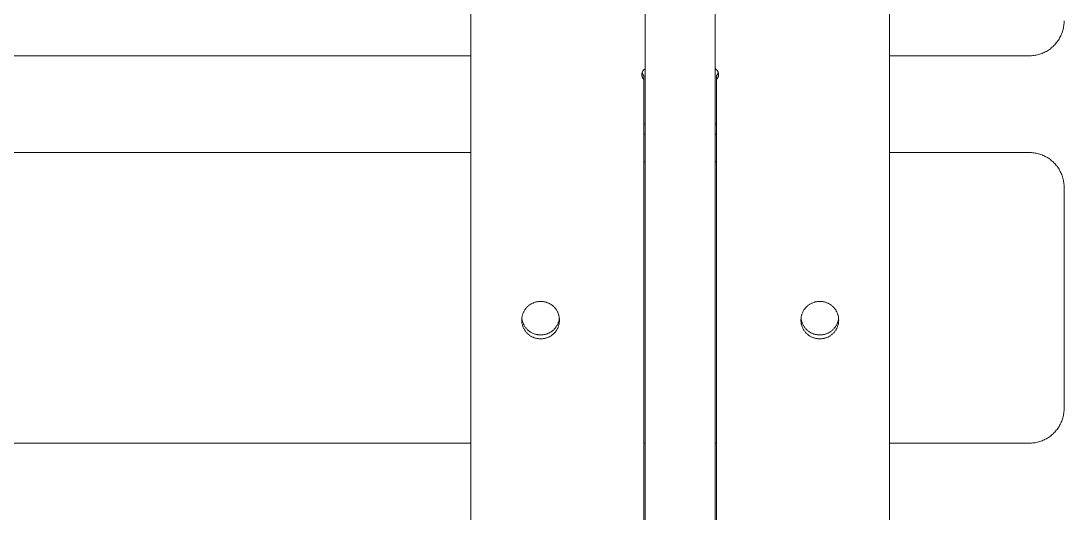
# Model space of a CAD drawing. Header units: millimetres. Extents: x -80 to 4518, y -398 to 2524.
# Drawn here: x 1547.2 to 1696.7, y 1987 to 2057.4 of the extents above; entities that cross this region are included whole.
import ezdxf

# ---------------------------------------------------------------- set-up
doc = ezdxf.new("R2010")
doc.units = ezdxf.units.MM
doc.layers.add('ZANO_R', color=7, linetype='Continuous', lineweight=0)

msp = doc.modelspace()

# ---------------------------------------------------------------- linework, layer by layer
at = {"layer": 'ZANO_R'}
for p, q in [((1611.68, 2042.54), (1611.68, 2259)), ((1636.68, 1733.85), (1636.68, 2259)), ((1646.68, 1733.85), (1646.68, 2259)), ((1671.68, 2259), (1671.68, 1833.46)), ((1696.6, 2056.58), (1696.57, 2056.41)), ((1696.63, 2056.75), (1696.6, 2056.58)), ((1696.65, 2056.92), (1696.63, 2056.75)), ((1696.66, 2057.09), (1696.65, 2056.92)), ((1696.67, 2057.26), (1696.66, 2057.09)), ((1696.68, 2057.43), (1696.67, 2057.26)), ((1696.12, 2055.13), (1696.03, 2054.98)), ((1696.19, 2055.28), (1696.12, 2055.13)), ((1696.26, 2055.44), (1696.19, 2055.28)), ((1696.33, 2055.6), (1696.26, 2055.44)), ((1696.39, 2055.76), (1696.33, 2055.6)), ((1696.44, 2055.92), (1696.39, 2055.76)), ((1696.49, 2056.08), (1696.44, 2055.92)), ((1696.53, 2056.25), (1696.49, 2056.08)), ((1696.57, 2056.41), (1696.53, 2056.25)), ((1694.83, 2053.55), (1694.7, 2053.45)), ((1694.96, 2053.66), (1694.83, 2053.55)), ((1695.09, 2053.78), (1694.96, 2053.66)), ((1695.21, 2053.89), (1695.09, 2053.78)), ((1695.33, 2054.02), (1695.21, 2053.89)), ((1695.44, 2054.14), (1695.33, 2054.02)), ((1695.55, 2054.27), (1695.44, 2054.14)), ((1695.66, 2054.41), (1695.55, 2054.27)), ((1695.76, 2054.55), (1695.66, 2054.41)), ((1695.86, 2054.69), (1695.76, 2054.55)), ((1695.95, 2054.83), (1695.86, 2054.69)), ((1696.03, 2054.98), (1695.95, 2054.83)), ((1611.68, 2052.43), (1397.77, 2052.43)), ((1691.68, 2052.43), (1671.68, 2052.43)), ((1691.85, 2052.43), (1691.68, 2052.43)), ((1692.02, 2052.44), (1691.85, 2052.43)), ((1692.19, 2052.46), (1692.02, 2052.44)), ((1692.36, 2052.48), (1692.19, 2052.46)), ((1692.53, 2052.5), (1692.36, 2052.48)), ((1692.69, 2052.53), (1692.53, 2052.5)), ((1692.86, 2052.57), (1692.69, 2052.53)), ((1693.02, 2052.62), (1692.86, 2052.57)), ((1693.19, 2052.66), (1693.02, 2052.62)), ((1693.35, 2052.72), (1693.19, 2052.66)), ((1693.51, 2052.78), (1693.35, 2052.72)), ((1693.67, 2052.84), (1693.51, 2052.78)), ((1693.82, 2052.91), (1693.67, 2052.84)), ((1693.98, 2052.99), (1693.82, 2052.91)), ((1694.13, 2053.07), (1693.98, 2052.99)), ((1694.27, 2053.16), (1694.13, 2053.07)), ((1694.42, 2053.25), (1694.27, 2053.16)), ((1694.56, 2053.35), (1694.42, 2053.25)), ((1694.7, 2053.45), (1694.56, 2053.35)), ((1636.59, 2050.54), (1636.56, 2050.51)), ((1636.62, 2050.55), (1636.59, 2050.54)), ((1636.65, 2050.57), (1636.62, 2050.55)), ((1636.68, 2050.59), (1636.65, 2050.57)), ((1646.71, 2050.57), (1646.68, 2050.59)), ((1646.73, 2050.55), (1646.71, 2050.57)), ((1646.76, 2050.54), (1646.73, 2050.55)), ((1646.79, 2050.51), (1646.76, 2050.54)), ((1636.19, 2049.81), (1636.18, 2049.78)), ((1636.18, 2049.78), (1636.18, 2049.74)), ((1636.18, 2049.74), (1636.18, 2049.71)), ((1636.18, 2049.71), (1636.19, 2049.68)), ((1636.2, 2049.91), (1636.19, 2049.88)), ((1636.19, 2049.88), (1636.19, 2049.85)), ((1636.19, 2049.85), (1636.19, 2049.81)), ((1636.19, 2049.68), (1636.19, 2049.64)), ((1636.19, 2049.64), (1636.19, 2049.61)), ((1636.19, 2049.61), (1636.2, 2049.57)), ((1636.21, 2049.95), (1636.2, 2049.91)), ((1636.2, 2049.57), (1636.2, 2049.54)), ((1636.2, 2049.54), (1636.21, 2049.51)), ((1636.22, 2050.01), (1636.21, 2049.98)), ((1636.21, 2049.98), (1636.21, 2049.95)), ((1636.21, 2049.51), (1636.22, 2049.47)), ((1636.23, 2050.05), (1636.22, 2050.01)), ((1636.23, 2049.98), (1636.22, 2050.01)), ((1636.22, 2049.47), (1636.23, 2049.44)), ((1636.24, 2050.08), (1636.23, 2050.05)), ((1636.24, 2049.95), (1636.23, 2049.98)), ((1636.23, 2049.44), (1636.24, 2049.41)), ((1636.26, 2050.11), (1636.24, 2050.08)), ((1636.26, 2049.92), (1636.24, 2049.95)), ((1636.24, 2049.41), (1636.25, 2049.38)), ((1636.25, 2049.38), (1636.26, 2049.35)), ((1636.27, 2050.14), (1636.26, 2050.11)), ((1636.27, 2049.89), (1636.26, 2049.92)), ((1636.26, 2049.35), (1636.28, 2049.31)), ((1636.28, 2050.17), (1636.27, 2050.14)), ((1636.28, 2049.86), (1636.27, 2049.89)), ((1636.3, 2050.2), (1636.28, 2050.17)), ((1636.3, 2049.83), (1636.28, 2049.86)), ((1636.28, 2049.31), (1636.29, 2049.28)), ((1636.29, 2049.28), (1636.31, 2049.25)), ((1636.32, 2050.23), (1636.3, 2050.2)), ((1636.31, 2049.8), (1636.3, 2049.83)), ((1636.33, 2049.77), (1636.31, 2049.8)), ((1636.31, 2049.25), (1636.33, 2049.22)), ((1636.33, 2050.26), (1636.32, 2050.23)), ((1636.35, 2050.29), (1636.33, 2050.26)), ((1636.35, 2049.75), (1636.33, 2049.77)), ((1636.33, 2049.22), (1636.35, 2049.2)), ((1636.37, 2050.32), (1636.35, 2050.29)), ((1636.37, 2049.72), (1636.35, 2049.75)), ((1636.35, 2049.2), (1636.37, 2049.17)), ((1636.39, 2050.35), (1636.37, 2050.32)), ((1636.39, 2049.69), (1636.37, 2049.72)), ((1636.37, 2049.17), (1636.39, 2049.14)), ((1636.42, 2050.37), (1636.39, 2050.35)), ((1636.41, 2049.67), (1636.39, 2049.69)), ((1636.39, 2049.14), (1636.41, 2049.11)), ((1636.43, 2049.64), (1636.41, 2049.67)), ((1636.41, 2049.11), (1636.43, 2049.09)), ((1636.44, 2050.4), (1636.42, 2050.37)), ((1636.45, 2049.62), (1636.43, 2049.64)), ((1636.43, 2049.09), (1636.45, 2049.06)), ((1636.46, 2050.42), (1636.44, 2050.4)), ((1636.48, 2049.59), (1636.45, 2049.62)), ((1636.45, 2049.06), (1636.48, 2049.04)), ((1636.49, 2050.45), (1636.46, 2050.42)), ((1636.48, 2049.04), (1636.48, 2049.59)), ((1636.48, 2049.04), (1636.48, 1869.22)), ((1636.51, 2050.47), (1636.49, 2050.45)), ((1636.54, 2050.49), (1636.51, 2050.47)), ((1636.56, 2050.51), (1636.54, 2050.49)), ((1646.82, 2050.49), (1646.79, 2050.51)), ((1646.84, 2050.47), (1646.82, 2050.49)), ((1646.87, 2050.45), (1646.84, 2050.47)), ((1646.89, 2050.42), (1646.87, 2050.45)), ((1646.88, 2049.59), (1646.9, 2049.62)), ((1646.88, 2049.59), (1646.88, 2049.04)), ((1646.88, 2049.04), (1646.9, 2049.06)), ((1646.88, 1869.22), (1646.88, 2049.04)), ((1646.91, 2050.4), (1646.89, 2050.42)), ((1646.9, 2049.62), (1646.92, 2049.64)), ((1646.9, 2049.06), (1646.92, 2049.09)), ((1646.94, 2050.37), (1646.91, 2050.4)), ((1646.92, 2049.64), (1646.94, 2049.67)), ((1646.92, 2049.09), (1646.94, 2049.11)), ((1646.96, 2050.35), (1646.94, 2050.37)), ((1646.94, 2049.67), (1646.96, 2049.69)), ((1646.94, 2049.11), (1646.97, 2049.14)), ((1646.98, 2050.32), (1646.96, 2050.35)), ((1646.96, 2049.69), (1646.98, 2049.72)), ((1646.97, 2049.14), (1646.99, 2049.17)), ((1647, 2050.29), (1646.98, 2050.32)), ((1646.98, 2049.72), (1647, 2049.75)), ((1646.99, 2049.17), (1647.01, 2049.2)), ((1647.02, 2050.26), (1647, 2050.29)), ((1647, 2049.75), (1647.02, 2049.77)), ((1647.01, 2049.2), (1647.02, 2049.22)), ((1647.03, 2050.23), (1647.02, 2050.26)), ((1647.02, 2049.77), (1647.04, 2049.8)), ((1647.02, 2049.22), (1647.04, 2049.25)), ((1647.05, 2050.2), (1647.03, 2050.23)), ((1647.04, 2049.8), (1647.05, 2049.83)), ((1647.04, 2049.25), (1647.06, 2049.28)), ((1647.07, 2050.17), (1647.05, 2050.2)), ((1647.05, 2049.83), (1647.07, 2049.86)), ((1647.06, 2049.28), (1647.07, 2049.31)), ((1647.08, 2050.14), (1647.07, 2050.17)), ((1647.07, 2049.86), (1647.08, 2049.89)), ((1647.07, 2049.31), (1647.09, 2049.35)), ((1647.1, 2050.11), (1647.08, 2050.14)), ((1647.08, 2049.89), (1647.1, 2049.92)), ((1647.09, 2049.35), (1647.1, 2049.38)), ((1647.11, 2050.08), (1647.1, 2050.11)), ((1647.1, 2049.92), (1647.11, 2049.95)), ((1647.1, 2049.38), (1647.11, 2049.41)), ((1647.12, 2050.05), (1647.11, 2050.08)), ((1647.11, 2049.95), (1647.12, 2049.98)), ((1647.11, 2049.41), (1647.12, 2049.44)), ((1647.13, 2050.01), (1647.12, 2050.05)), ((1647.12, 2049.98), (1647.13, 2050.01)), ((1647.12, 2049.44), (1647.13, 2049.47)), ((1647.14, 2049.98), (1647.13, 2050.01)), ((1647.13, 2049.47), (1647.14, 2049.51)), ((1647.15, 2049.95), (1647.14, 2049.98)), ((1647.14, 2049.51), (1647.15, 2049.54)), ((1647.15, 2049.91), (1647.15, 2049.95)), ((1647.16, 2049.88), (1647.15, 2049.91)), ((1647.15, 2049.57), (1647.16, 2049.61)), ((1647.15, 2049.54), (1647.15, 2049.57)), ((1647.16, 2049.85), (1647.16, 2049.88)), ((1647.17, 2049.81), (1647.16, 2049.85)), ((1647.16, 2049.64), (1647.17, 2049.68)), ((1647.16, 2049.61), (1647.16, 2049.64)), ((1647.17, 2049.78), (1647.17, 2049.81)), ((1647.17, 2049.74), (1647.17, 2049.78)), ((1647.17, 2049.71), (1647.17, 2049.74)), ((1647.17, 2049.68), (1647.17, 2049.71)), ((1611.67, 2042.53), (1611.67, 2042.54)), ((1611.67, 2042.54), (1611.67, 2042.54)), ((1611.67, 2042.54), (1611.67, 2042.54)), ((1611.67, 2042.54), (1611.67, 2042.54)), ((1611.67, 2042.54), (1611.67, 2042.54)), ((1611.67, 2042.54), (1611.67, 2042.54)), ((1611.67, 2042.54), (1611.67, 2042.54)), ((1611.67, 2042.54), (1611.67, 2042.54)), ((1611.67, 2042.54), (1611.67, 2042.54)), ((1611.67, 2042.54), (1611.67, 2042.54)), ((1611.67, 2042.54), (1611.67, 2042.54)), ((1611.67, 2042.54), (1611.67, 2042.54)), ((1611.67, 2042.54), (1611.67, 2042.54)), ((1611.67, 2042.54), (1611.68, 2042.54)), ((1611.67, 2042.53), (1611.67, 2038.55)), ((1611.67, 2042.53), (1611.67, 2042.53)), ((1611.67, 2042.53), (1611.67, 2042.53)), ((1611.67, 2042.53), (1611.67, 2042.53)), ((1611.67, 2042.53), (1611.67, 2042.53)), ((1611.67, 2042.53), (1611.67, 2042.53)), ((1611.67, 2042.53), (1611.67, 2042.53)), ((1611.67, 2042.53), (1611.67, 2042.53)), ((1611.67, 2042.53), (1611.67, 2042.53)), ((1611.67, 2042.53), (1611.67, 2042.53)), ((1611.67, 2042.53), (1611.67, 2042.53)), ((1611.67, 2042.53), (1611.67, 2042.53)), ((1611.67, 2042.53), (1611.67, 2042.53)), ((1611.67, 2042.53), (1611.67, 2042.53)), ((1611.67, 2042.53), (1611.67, 2042.53)), ((1611.67, 2042.53), (1611.68, 2041.24)), ((1611.68, 1834.01), (1611.68, 2042.54)), ((1611.68, 2042.54), (1611.68, 2042.54)), ((1611.68, 2042.54), (1611.68, 2042.54)), ((1636.68, 2042.66), (1636.48, 2042.66)), ((1646.88, 2042.65), (1646.68, 2042.65)), ((1636.68, 2041.23), (1636.48, 2041.23)), ((1646.88, 2041.23), (1646.68, 2041.23)), ((1397.77, 2038.59), (1611.67, 2038.59)), ((1671.68, 2038.59), (1691.68, 2038.59)), ((1691.68, 2038.59), (1691.85, 2038.58)), ((1691.85, 2038.58), (1692.02, 2038.57)), ((1692.02, 2038.57), (1692.19, 2038.56)), ((1692.19, 2038.56), (1692.36, 2038.54)), ((1611.68, 2037.26), (1611.67, 2038.55)), ((1636.68, 2037.25), (1636.48, 2037.25)), ((1646.88, 2037.25), (1646.68, 2037.25)), ((1692.36, 2038.54), (1692.53, 2038.51)), ((1692.53, 2038.51), (1692.69, 2038.48)), ((1692.69, 2038.48), (1692.86, 2038.44)), ((1692.86, 2038.44), (1693.02, 2038.4)), ((1693.02, 2038.4), (1693.19, 2038.35)), ((1693.19, 2038.35), (1693.35, 2038.3)), ((1693.35, 2038.3), (1693.51, 2038.24)), ((1693.51, 2038.24), (1693.67, 2038.17)), ((1693.67, 2038.17), (1693.82, 2038.1)), ((1693.82, 2038.1), (1693.98, 2038.02)), ((1693.98, 2038.02), (1694.13, 2037.94)), ((1694.13, 2037.94), (1694.27, 2037.86)), ((1694.27, 2037.86), (1694.42, 2037.77)), ((1694.42, 2037.77), (1694.56, 2037.67)), ((1694.56, 2037.67), (1694.7, 2037.57)), ((1694.7, 2037.57), (1694.83, 2037.46)), ((1694.83, 2037.46), (1694.96, 2037.35)), ((1694.96, 2037.35), (1695.09, 2037.24)), ((1695.09, 2037.24), (1695.21, 2037.12)), ((1695.21, 2037.12), (1695.33, 2037)), ((1695.33, 2037), (1695.44, 2036.87)), ((1695.44, 2036.87), (1695.55, 2036.74)), ((1695.55, 2036.74), (1695.66, 2036.61)), ((1695.66, 2036.61), (1695.76, 2036.47)), ((1695.76, 2036.47), (1695.86, 2036.33)), ((1695.86, 2036.33), (1695.95, 2036.18)), ((1695.95, 2036.18), (1696.03, 2036.04)), ((1696.03, 2036.04), (1696.12, 2035.89)), ((1696.12, 2035.89), (1696.19, 2035.73)), ((1696.19, 2035.73), (1696.26, 2035.58)), ((1696.26, 2035.58), (1696.33, 2035.42)), ((1696.33, 2035.42), (1696.39, 2035.26)), ((1696.39, 2035.26), (1696.44, 2035.1)), ((1696.44, 2035.1), (1696.49, 2034.93)), ((1696.49, 2034.93), (1696.53, 2034.77)), ((1696.53, 2034.77), (1696.57, 2034.6)), ((1696.57, 2034.6), (1696.6, 2034.43)), ((1696.6, 2034.43), (1696.63, 2034.27)), ((1696.63, 2034.27), (1696.65, 2034.1)), ((1696.65, 2034.1), (1696.66, 2033.93)), ((1696.66, 2033.93), (1696.67, 2033.76)), ((1696.67, 2033.76), (1696.68, 2033.59)), ((1696.68, 2029.7), (1696.68, 2033.59)), ((1696.68, 2001.97), (1696.68, 2029.7)), ((1619.51, 2016.19), (1619.45, 2016.11)), ((1619.57, 2016.26), (1619.51, 2016.19)), ((1619.63, 2016.33), (1619.57, 2016.26)), ((1619.69, 2016.4), (1619.63, 2016.33)), ((1619.75, 2016.47), (1619.69, 2016.4)), ((1619.82, 2016.54), (1619.75, 2016.47)), ((1619.89, 2016.6), (1619.82, 2016.54)), ((1619.96, 2016.66), (1619.89, 2016.6)), ((1620.03, 2016.72), (1619.96, 2016.66)), ((1620.11, 2016.77), (1620.03, 2016.72)), ((1620.18, 2016.82), (1620.11, 2016.77)), ((1620.26, 2016.87), (1620.18, 2016.82)), ((1620.34, 2016.92), (1620.26, 2016.87)), ((1620.42, 2016.96), (1620.34, 2016.92)), ((1620.51, 2017), (1620.42, 2016.96)), ((1620.59, 2017.04), (1620.51, 2017)), ((1620.68, 2017.08), (1620.59, 2017.04)), ((1620.76, 2017.11), (1620.68, 2017.08)), ((1620.85, 2017.14), (1620.76, 2017.11)), ((1620.94, 2017.17), (1620.85, 2017.14)), ((1621.03, 2017.19), (1620.94, 2017.17)), ((1621.12, 2017.21), (1621.03, 2017.19)), ((1621.21, 2017.23), (1621.12, 2017.21)), ((1621.31, 2017.24), (1621.21, 2017.23)), ((1621.4, 2017.25), (1621.31, 2017.24)), ((1621.49, 2017.26), (1621.4, 2017.25)), ((1621.58, 2017.26), (1621.49, 2017.26)), ((1621.68, 2017.26), (1621.58, 2017.26)), ((1621.77, 2017.26), (1621.68, 2017.26)), ((1621.86, 2017.26), (1621.77, 2017.26)), ((1621.95, 2017.25), (1621.86, 2017.26)), ((1622.05, 2017.24), (1621.95, 2017.25)), ((1622.14, 2017.23), (1622.05, 2017.24)), ((1622.23, 2017.21), (1622.14, 2017.23)), ((1622.32, 2017.19), (1622.23, 2017.21)), ((1622.41, 2017.17), (1622.32, 2017.19)), ((1622.5, 2017.14), (1622.41, 2017.17)), ((1622.59, 2017.11), (1622.5, 2017.14)), ((1622.67, 2017.08), (1622.59, 2017.11)), ((1622.76, 2017.04), (1622.67, 2017.08)), ((1622.85, 2017), (1622.76, 2017.04)), ((1622.93, 2016.96), (1622.85, 2017)), ((1623.01, 2016.92), (1622.93, 2016.96)), ((1623.09, 2016.87), (1623.01, 2016.92)), ((1623.17, 2016.82), (1623.09, 2016.87)), ((1623.25, 2016.77), (1623.17, 2016.82)), ((1623.32, 2016.72), (1623.25, 2016.77)), ((1623.39, 2016.66), (1623.32, 2016.72)), ((1623.46, 2016.6), (1623.39, 2016.66)), ((1623.53, 2016.54), (1623.46, 2016.6)), ((1623.6, 2016.47), (1623.53, 2016.54)), ((1623.66, 2016.4), (1623.6, 2016.47)), ((1623.73, 2016.33), (1623.66, 2016.4)), ((1623.79, 2016.26), (1623.73, 2016.33)), ((1623.84, 2016.19), (1623.79, 2016.26)), ((1623.9, 2016.11), (1623.84, 2016.19)), ((1659.51, 2016.19), (1659.45, 2016.11)), ((1659.57, 2016.26), (1659.51, 2016.19)), ((1659.63, 2016.33), (1659.57, 2016.26)), ((1659.69, 2016.4), (1659.63, 2016.33)), ((1659.75, 2016.47), (1659.69, 2016.4)), ((1659.82, 2016.54), (1659.75, 2016.47)), ((1659.89, 2016.6), (1659.82, 2016.54)), ((1659.96, 2016.66), (1659.89, 2016.6)), ((1660.03, 2016.72), (1659.96, 2016.66)), ((1660.11, 2016.77), (1660.03, 2016.72)), ((1660.18, 2016.82), (1660.11, 2016.77)), ((1660.26, 2016.87), (1660.18, 2016.82)), ((1660.34, 2016.92), (1660.26, 2016.87)), ((1660.42, 2016.96), (1660.34, 2016.92)), ((1660.51, 2017), (1660.42, 2016.96)), ((1660.59, 2017.04), (1660.51, 2017)), ((1660.68, 2017.08), (1660.59, 2017.04)), ((1660.76, 2017.11), (1660.68, 2017.08)), ((1660.85, 2017.14), (1660.76, 2017.11)), ((1660.94, 2017.17), (1660.85, 2017.14)), ((1661.03, 2017.19), (1660.94, 2017.17)), ((1661.12, 2017.21), (1661.03, 2017.19)), ((1661.21, 2017.23), (1661.12, 2017.21)), ((1661.31, 2017.24), (1661.21, 2017.23)), ((1661.4, 2017.25), (1661.31, 2017.24)), ((1661.49, 2017.26), (1661.4, 2017.25)), ((1661.58, 2017.26), (1661.49, 2017.26)), ((1661.68, 2017.26), (1661.58, 2017.26)), ((1661.77, 2017.26), (1661.68, 2017.26)), ((1661.86, 2017.26), (1661.77, 2017.26)), ((1661.95, 2017.25), (1661.86, 2017.26)), ((1662.05, 2017.24), (1661.95, 2017.25)), ((1662.14, 2017.23), (1662.05, 2017.24)), ((1662.23, 2017.21), (1662.14, 2017.23)), ((1662.32, 2017.19), (1662.23, 2017.21)), ((1662.41, 2017.17), (1662.32, 2017.19)), ((1662.5, 2017.14), (1662.41, 2017.17)), ((1662.59, 2017.11), (1662.5, 2017.14)), ((1662.67, 2017.08), (1662.59, 2017.11)), ((1662.76, 2017.04), (1662.67, 2017.08)), ((1662.85, 2017), (1662.76, 2017.04)), ((1662.93, 2016.96), (1662.85, 2017)), ((1663.01, 2016.92), (1662.93, 2016.96)), ((1663.09, 2016.87), (1663.01, 2016.92)), ((1663.17, 2016.82), (1663.09, 2016.87)), ((1663.25, 2016.77), (1663.17, 2016.82)), ((1663.32, 2016.72), (1663.25, 2016.77)), ((1663.39, 2016.66), (1663.32, 2016.72)), ((1663.46, 2016.6), (1663.39, 2016.66)), ((1663.53, 2016.54), (1663.46, 2016.6)), ((1663.6, 2016.47), (1663.53, 2016.54)), ((1663.66, 2016.4), (1663.6, 2016.47)), ((1663.73, 2016.33), (1663.66, 2016.4)), ((1663.79, 2016.26), (1663.73, 2016.33)), ((1663.84, 2016.19), (1663.79, 2016.26)), ((1663.9, 2016.11), (1663.84, 2016.19)), ((1618.99, 2014.82), (1618.98, 2014.73)), ((1618.98, 2014.73), (1618.98, 2014.63)), ((1619, 2014.91), (1618.99, 2014.82)), ((1619, 2014.77), (1618.99, 2014.87)), ((1619.01, 2015), (1619, 2014.91)), ((1619.02, 2014.68), (1619, 2014.77)), ((1619.02, 2015.1), (1619.01, 2015)), ((1619.04, 2015.19), (1619.02, 2015.1)), ((1619.04, 2014.59), (1619.02, 2014.68)), ((1619.07, 2015.28), (1619.04, 2015.19)), ((1619.09, 2015.37), (1619.07, 2015.28)), ((1619.12, 2015.45), (1619.09, 2015.37)), ((1619.15, 2015.54), (1619.12, 2015.45)), ((1619.19, 2015.63), (1619.15, 2015.54)), ((1619.22, 2015.71), (1619.19, 2015.63)), ((1619.26, 2015.8), (1619.22, 2015.71)), ((1619.31, 2015.88), (1619.26, 2015.8)), ((1619.35, 2015.96), (1619.31, 2015.88)), ((1619.4, 2016.04), (1619.35, 2015.96)), ((1619.45, 2016.11), (1619.4, 2016.04)), ((1623.95, 2016.04), (1623.9, 2016.11)), ((1624, 2015.96), (1623.95, 2016.04)), ((1624.04, 2015.88), (1624, 2015.96)), ((1624.09, 2015.8), (1624.04, 2015.88)), ((1624.13, 2015.71), (1624.09, 2015.8)), ((1624.17, 2015.63), (1624.13, 2015.71)), ((1624.2, 2015.54), (1624.17, 2015.63)), ((1624.23, 2015.45), (1624.2, 2015.54)), ((1624.26, 2015.37), (1624.23, 2015.45)), ((1624.29, 2015.28), (1624.26, 2015.37)), ((1624.31, 2015.19), (1624.29, 2015.28)), ((1624.33, 2015.1), (1624.31, 2015.19)), ((1624.33, 2014.68), (1624.32, 2014.59)), ((1624.34, 2015), (1624.33, 2015.1)), ((1624.35, 2014.77), (1624.33, 2014.68)), ((1624.36, 2014.91), (1624.34, 2015)), ((1624.36, 2014.87), (1624.35, 2014.77)), ((1624.37, 2014.82), (1624.36, 2014.91)), ((1624.37, 2014.73), (1624.37, 2014.82)), ((1624.38, 2014.63), (1624.37, 2014.73)), ((1658.99, 2014.82), (1658.98, 2014.73)), ((1658.98, 2014.73), (1658.98, 2014.63)), ((1659, 2014.91), (1658.99, 2014.82)), ((1659, 2014.77), (1658.99, 2014.87)), ((1659.01, 2015), (1659, 2014.91)), ((1659.02, 2014.68), (1659, 2014.77)), ((1659.02, 2015.1), (1659.01, 2015)), ((1659.04, 2015.19), (1659.02, 2015.1)), ((1659.04, 2014.59), (1659.02, 2014.68)), ((1659.07, 2015.28), (1659.04, 2015.19)), ((1659.09, 2015.37), (1659.07, 2015.28)), ((1659.12, 2015.45), (1659.09, 2015.37)), ((1659.15, 2015.54), (1659.12, 2015.45)), ((1659.19, 2015.63), (1659.15, 2015.54)), ((1659.22, 2015.71), (1659.19, 2015.63)), ((1659.26, 2015.8), (1659.22, 2015.71)), ((1659.31, 2015.88), (1659.26, 2015.8)), ((1659.35, 2015.96), (1659.31, 2015.88)), ((1659.4, 2016.04), (1659.35, 2015.96)), ((1659.45, 2016.11), (1659.4, 2016.04)), ((1663.95, 2016.04), (1663.9, 2016.11)), ((1664, 2015.96), (1663.95, 2016.04)), ((1664.04, 2015.88), (1664, 2015.96)), ((1664.09, 2015.8), (1664.04, 2015.88)), ((1664.13, 2015.71), (1664.09, 2015.8)), ((1664.17, 2015.63), (1664.13, 2015.71)), ((1664.2, 2015.54), (1664.17, 2015.63)), ((1664.23, 2015.45), (1664.2, 2015.54)), ((1664.26, 2015.37), (1664.23, 2015.45)), ((1664.29, 2015.28), (1664.26, 2015.37)), ((1664.31, 2015.19), (1664.29, 2015.28)), ((1664.33, 2015.1), (1664.31, 2015.19)), ((1664.33, 2014.68), (1664.32, 2014.59)), ((1664.34, 2015), (1664.33, 2015.1)), ((1664.35, 2014.77), (1664.33, 2014.68)), ((1664.36, 2014.91), (1664.34, 2015)), ((1664.36, 2014.87), (1664.35, 2014.77)), ((1664.37, 2014.82), (1664.36, 2014.91)), ((1664.37, 2014.73), (1664.37, 2014.82)), ((1664.38, 2014.63), (1664.37, 2014.73)), ((1618.98, 2014.63), (1618.98, 2014.54)), ((1618.98, 2014.54), (1618.98, 2014.45)), ((1618.98, 2014.45), (1618.99, 2014.36)), ((1618.99, 2014.36), (1619, 2014.26)), ((1619, 2014.26), (1619.01, 2014.17)), ((1619.01, 2014.17), (1619.02, 2014.08)), ((1619.02, 2014.08), (1619.04, 2013.99)), ((1619.06, 2014.5), (1619.04, 2014.59)), ((1619.04, 2013.99), (1619.07, 2013.9)), ((1619.08, 2014.41), (1619.06, 2014.5)), ((1619.07, 2013.9), (1619.09, 2013.81)), ((1619.11, 2014.32), (1619.08, 2014.41)), ((1619.09, 2013.81), (1619.12, 2013.72)), ((1619.14, 2014.23), (1619.11, 2014.32)), ((1619.12, 2013.72), (1619.15, 2013.63)), ((1619.17, 2014.14), (1619.14, 2014.23)), ((1619.15, 2013.63), (1619.19, 2013.55)), ((1619.21, 2014.05), (1619.17, 2014.14)), ((1619.19, 2013.55), (1619.22, 2013.46)), ((1619.25, 2013.97), (1619.21, 2014.05)), ((1619.22, 2013.46), (1619.26, 2013.38)), ((1619.3, 2013.89), (1619.25, 2013.97)), ((1619.26, 2013.38), (1619.31, 2013.3)), ((1619.34, 2013.8), (1619.3, 2013.89)), ((1619.31, 2013.3), (1619.35, 2013.22)), ((1619.39, 2013.72), (1619.34, 2013.8)), ((1619.35, 2013.22), (1619.4, 2013.14)), ((1619.44, 2013.64), (1619.39, 2013.72)), ((1619.5, 2013.57), (1619.44, 2013.64)), ((1619.55, 2013.49), (1619.5, 2013.57)), ((1619.61, 2013.42), (1619.55, 2013.49)), ((1619.67, 2013.35), (1619.61, 2013.42)), ((1619.74, 2013.28), (1619.67, 2013.35)), ((1619.8, 2013.22), (1619.74, 2013.28)), ((1619.87, 2013.15), (1619.8, 2013.22)), ((1623.55, 2013.22), (1623.48, 2013.15)), ((1623.61, 2013.28), (1623.55, 2013.22)), ((1623.68, 2013.35), (1623.61, 2013.28)), ((1623.74, 2013.42), (1623.68, 2013.35)), ((1623.8, 2013.49), (1623.74, 2013.42)), ((1623.86, 2013.57), (1623.8, 2013.49)), ((1623.91, 2013.64), (1623.86, 2013.57)), ((1623.96, 2013.72), (1623.91, 2013.64)), ((1623.95, 2013.14), (1624, 2013.22)), ((1624.01, 2013.8), (1623.96, 2013.72)), ((1624, 2013.22), (1624.04, 2013.3)), ((1624.06, 2013.89), (1624.01, 2013.8)), ((1624.04, 2013.3), (1624.09, 2013.38)), ((1624.1, 2013.97), (1624.06, 2013.89)), ((1624.09, 2013.38), (1624.13, 2013.46)), ((1624.14, 2014.05), (1624.1, 2013.97)), ((1624.13, 2013.46), (1624.17, 2013.55)), ((1624.18, 2014.14), (1624.14, 2014.05)), ((1624.17, 2013.55), (1624.2, 2013.63)), ((1624.21, 2014.23), (1624.18, 2014.14)), ((1624.2, 2013.63), (1624.23, 2013.72)), ((1624.24, 2014.32), (1624.21, 2014.23)), ((1624.23, 2013.72), (1624.26, 2013.81)), ((1624.27, 2014.41), (1624.24, 2014.32)), ((1624.26, 2013.81), (1624.29, 2013.9)), ((1624.29, 2014.5), (1624.27, 2014.41)), ((1624.32, 2014.59), (1624.29, 2014.5)), ((1624.29, 2013.9), (1624.31, 2013.99)), ((1624.31, 2013.99), (1624.33, 2014.08)), ((1624.33, 2014.08), (1624.34, 2014.17)), ((1624.34, 2014.17), (1624.36, 2014.26)), ((1624.36, 2014.26), (1624.37, 2014.36)), ((1624.37, 2014.45), (1624.38, 2014.54)), ((1624.37, 2014.36), (1624.37, 2014.45)), ((1624.38, 2014.54), (1624.38, 2014.63)), ((1658.98, 2014.63), (1658.98, 2014.54)), ((1658.98, 2014.54), (1658.98, 2014.45)), ((1658.98, 2014.45), (1658.99, 2014.36)), ((1658.99, 2014.36), (1659, 2014.26)), ((1659, 2014.26), (1659.01, 2014.17)), ((1659.01, 2014.17), (1659.02, 2014.08)), ((1659.02, 2014.08), (1659.04, 2013.99)), ((1659.06, 2014.5), (1659.04, 2014.59)), ((1659.04, 2013.99), (1659.07, 2013.9)), ((1659.08, 2014.41), (1659.06, 2014.5)), ((1659.07, 2013.9), (1659.09, 2013.81)), ((1659.11, 2014.32), (1659.08, 2014.41)), ((1659.09, 2013.81), (1659.12, 2013.72)), ((1659.14, 2014.23), (1659.11, 2014.32)), ((1659.12, 2013.72), (1659.15, 2013.63)), ((1659.17, 2014.14), (1659.14, 2014.23)), ((1659.15, 2013.63), (1659.19, 2013.55)), ((1659.21, 2014.05), (1659.17, 2014.14)), ((1659.19, 2013.55), (1659.22, 2013.46)), ((1659.25, 2013.97), (1659.21, 2014.05)), ((1659.22, 2013.46), (1659.26, 2013.38)), ((1659.3, 2013.89), (1659.25, 2013.97)), ((1659.26, 2013.38), (1659.31, 2013.3)), ((1659.34, 2013.8), (1659.3, 2013.89)), ((1659.31, 2013.3), (1659.35, 2013.22)), ((1659.39, 2013.72), (1659.34, 2013.8)), ((1659.35, 2013.22), (1659.4, 2013.14)), ((1659.44, 2013.64), (1659.39, 2013.72)), ((1659.5, 2013.57), (1659.44, 2013.64)), ((1659.55, 2013.49), (1659.5, 2013.57)), ((1659.61, 2013.42), (1659.55, 2013.49)), ((1659.67, 2013.35), (1659.61, 2013.42)), ((1659.74, 2013.28), (1659.67, 2013.35)), ((1659.8, 2013.22), (1659.74, 2013.28)), ((1659.87, 2013.15), (1659.8, 2013.22)), ((1663.55, 2013.22), (1663.48, 2013.15)), ((1663.61, 2013.28), (1663.55, 2013.22)), ((1663.68, 2013.35), (1663.61, 2013.28)), ((1663.74, 2013.42), (1663.68, 2013.35)), ((1663.8, 2013.49), (1663.74, 2013.42)), ((1663.86, 2013.57), (1663.8, 2013.49)), ((1663.91, 2013.64), (1663.86, 2013.57)), ((1663.96, 2013.72), (1663.91, 2013.64)), ((1663.95, 2013.14), (1664, 2013.22)), ((1664.01, 2013.8), (1663.96, 2013.72)), ((1664, 2013.22), (1664.04, 2013.3)), ((1664.06, 2013.89), (1664.01, 2013.8)), ((1664.04, 2013.3), (1664.09, 2013.38)), ((1664.1, 2013.97), (1664.06, 2013.89)), ((1664.09, 2013.38), (1664.13, 2013.46)), ((1664.14, 2014.05), (1664.1, 2013.97)), ((1664.13, 2013.46), (1664.17, 2013.55)), ((1664.18, 2014.14), (1664.14, 2014.05)), ((1664.17, 2013.55), (1664.2, 2013.63)), ((1664.21, 2014.23), (1664.18, 2014.14)), ((1664.2, 2013.63), (1664.23, 2013.72)), ((1664.24, 2014.32), (1664.21, 2014.23)), ((1664.23, 2013.72), (1664.26, 2013.81)), ((1664.27, 2014.41), (1664.24, 2014.32)), ((1664.26, 2013.81), (1664.29, 2013.9)), ((1664.29, 2014.5), (1664.27, 2014.41)), ((1664.32, 2014.59), (1664.29, 2014.5)), ((1664.29, 2013.9), (1664.31, 2013.99)), ((1664.31, 2013.99), (1664.33, 2014.08)), ((1664.33, 2014.08), (1664.34, 2014.17)), ((1664.34, 2014.17), (1664.36, 2014.26)), ((1664.36, 2014.26), (1664.37, 2014.36)), ((1664.37, 2014.45), (1664.38, 2014.54)), ((1664.37, 2014.36), (1664.37, 2014.45)), ((1664.38, 2014.54), (1664.38, 2014.63)), ((1619.4, 2013.14), (1619.45, 2013.06)), ((1619.45, 2013.06), (1619.51, 2012.99)), ((1619.51, 2012.99), (1619.57, 2012.91)), ((1619.57, 2012.91), (1619.63, 2012.84)), ((1619.63, 2012.84), (1619.69, 2012.77)), ((1619.69, 2012.77), (1619.75, 2012.7)), ((1619.75, 2012.7), (1619.82, 2012.64)), ((1619.82, 2012.64), (1619.89, 2012.58)), ((1619.94, 2013.09), (1619.87, 2013.15)), ((1619.89, 2012.58), (1619.96, 2012.52)), ((1620.02, 2013.03), (1619.94, 2013.09)), ((1619.96, 2012.52), (1620.03, 2012.46)), ((1620.09, 2012.98), (1620.02, 2013.03)), ((1620.03, 2012.46), (1620.11, 2012.4)), ((1620.17, 2012.92), (1620.09, 2012.98)), ((1620.11, 2012.4), (1620.18, 2012.35)), ((1620.25, 2012.87), (1620.17, 2012.92)), ((1620.18, 2012.35), (1620.26, 2012.3)), ((1620.33, 2012.82), (1620.25, 2012.87)), ((1620.26, 2012.3), (1620.34, 2012.26)), ((1620.41, 2012.78), (1620.33, 2012.82)), ((1620.34, 2012.26), (1620.42, 2012.21)), ((1620.5, 2012.74), (1620.41, 2012.78)), ((1620.42, 2012.21), (1620.51, 2012.17)), ((1620.58, 2012.7), (1620.5, 2012.74)), ((1620.51, 2012.17), (1620.59, 2012.13)), ((1620.67, 2012.66), (1620.58, 2012.7)), ((1620.59, 2012.13), (1620.68, 2012.1)), ((1620.76, 2012.63), (1620.67, 2012.66)), ((1620.68, 2012.1), (1620.76, 2012.06)), ((1620.84, 2012.6), (1620.76, 2012.63)), ((1620.76, 2012.06), (1620.85, 2012.04)), ((1620.93, 2012.57), (1620.84, 2012.6)), ((1620.85, 2012.04), (1620.94, 2012.01)), ((1621.02, 2012.55), (1620.93, 2012.57)), ((1620.94, 2012.01), (1621.03, 2011.99)), ((1621.12, 2012.53), (1621.02, 2012.55)), ((1621.03, 2011.99), (1621.12, 2011.97)), ((1621.21, 2012.51), (1621.12, 2012.53)), ((1621.12, 2011.97), (1621.21, 2011.95)), ((1621.3, 2012.49), (1621.21, 2012.51)), ((1621.21, 2011.95), (1621.31, 2011.94)), ((1621.39, 2012.48), (1621.3, 2012.49)), ((1621.31, 2011.94), (1621.4, 2011.93)), ((1621.49, 2012.47), (1621.39, 2012.48)), ((1621.4, 2011.93), (1621.49, 2011.92)), ((1621.58, 2012.47), (1621.49, 2012.47)), ((1621.49, 2011.92), (1621.58, 2011.91)), ((1621.68, 2012.47), (1621.58, 2012.47)), ((1621.58, 2011.91), (1621.68, 2011.91)), ((1621.77, 2012.47), (1621.68, 2012.47)), ((1621.68, 2011.91), (1621.77, 2011.91)), ((1621.86, 2012.47), (1621.77, 2012.47)), ((1621.77, 2011.91), (1621.86, 2011.92)), ((1621.96, 2012.48), (1621.86, 2012.47)), ((1621.86, 2011.92), (1621.95, 2011.93)), ((1621.95, 2011.93), (1622.05, 2011.94)), ((1622.05, 2012.49), (1621.96, 2012.48)), ((1622.14, 2012.51), (1622.05, 2012.49)), ((1622.05, 2011.94), (1622.14, 2011.95)), ((1622.24, 2012.53), (1622.14, 2012.51)), ((1622.14, 2011.95), (1622.23, 2011.97)), ((1622.23, 2011.97), (1622.32, 2011.99)), ((1622.33, 2012.55), (1622.24, 2012.53)), ((1622.32, 2011.99), (1622.41, 2012.01)), ((1622.42, 2012.57), (1622.33, 2012.55)), ((1622.41, 2012.01), (1622.5, 2012.04)), ((1622.51, 2012.6), (1622.42, 2012.57)), ((1622.5, 2012.04), (1622.59, 2012.06)), ((1622.6, 2012.63), (1622.51, 2012.6)), ((1622.59, 2012.06), (1622.67, 2012.1)), ((1622.68, 2012.66), (1622.6, 2012.63)), ((1622.67, 2012.1), (1622.76, 2012.13)), ((1622.77, 2012.7), (1622.68, 2012.66)), ((1622.76, 2012.13), (1622.85, 2012.17)), ((1622.86, 2012.74), (1622.77, 2012.7)), ((1622.85, 2012.17), (1622.93, 2012.21)), ((1622.94, 2012.78), (1622.86, 2012.74)), ((1622.93, 2012.21), (1623.01, 2012.26)), ((1623.02, 2012.82), (1622.94, 2012.78)), ((1623.01, 2012.26), (1623.09, 2012.3)), ((1623.1, 2012.87), (1623.02, 2012.82)), ((1623.09, 2012.3), (1623.17, 2012.35)), ((1623.18, 2012.92), (1623.1, 2012.87)), ((1623.17, 2012.35), (1623.25, 2012.4)), ((1623.26, 2012.98), (1623.18, 2012.92)), ((1623.25, 2012.4), (1623.32, 2012.46)), ((1623.33, 2013.03), (1623.26, 2012.98)), ((1623.32, 2012.46), (1623.39, 2012.52)), ((1623.41, 2013.09), (1623.33, 2013.03)), ((1623.39, 2012.52), (1623.46, 2012.58)), ((1623.48, 2013.15), (1623.41, 2013.09)), ((1623.46, 2012.58), (1623.53, 2012.64)), ((1623.53, 2012.64), (1623.6, 2012.7)), ((1623.6, 2012.7), (1623.66, 2012.77)), ((1623.66, 2012.77), (1623.73, 2012.84)), ((1623.73, 2012.84), (1623.79, 2012.91)), ((1623.79, 2012.91), (1623.84, 2012.99)), ((1623.84, 2012.99), (1623.9, 2013.06)), ((1623.9, 2013.06), (1623.95, 2013.14)), ((1659.4, 2013.14), (1659.45, 2013.06)), ((1659.45, 2013.06), (1659.51, 2012.99)), ((1659.51, 2012.99), (1659.57, 2012.91)), ((1659.57, 2012.91), (1659.63, 2012.84)), ((1659.63, 2012.84), (1659.69, 2012.77)), ((1659.69, 2012.77), (1659.75, 2012.7)), ((1659.75, 2012.7), (1659.82, 2012.64)), ((1659.82, 2012.64), (1659.89, 2012.58)), ((1659.94, 2013.09), (1659.87, 2013.15)), ((1659.89, 2012.58), (1659.96, 2012.52)), ((1660.02, 2013.03), (1659.94, 2013.09)), ((1659.96, 2012.52), (1660.03, 2012.46)), ((1660.09, 2012.98), (1660.02, 2013.03)), ((1660.03, 2012.46), (1660.11, 2012.4)), ((1660.17, 2012.92), (1660.09, 2012.98)), ((1660.11, 2012.4), (1660.18, 2012.35)), ((1660.25, 2012.87), (1660.17, 2012.92)), ((1660.18, 2012.35), (1660.26, 2012.3)), ((1660.33, 2012.82), (1660.25, 2012.87)), ((1660.26, 2012.3), (1660.34, 2012.26)), ((1660.41, 2012.78), (1660.33, 2012.82)), ((1660.34, 2012.26), (1660.42, 2012.21)), ((1660.5, 2012.74), (1660.41, 2012.78)), ((1660.42, 2012.21), (1660.51, 2012.17)), ((1660.58, 2012.7), (1660.5, 2012.74)), ((1660.51, 2012.17), (1660.59, 2012.13)), ((1660.67, 2012.66), (1660.58, 2012.7)), ((1660.59, 2012.13), (1660.68, 2012.1)), ((1660.76, 2012.63), (1660.67, 2012.66)), ((1660.68, 2012.1), (1660.76, 2012.06)), ((1660.84, 2012.6), (1660.76, 2012.63)), ((1660.76, 2012.06), (1660.85, 2012.04)), ((1660.93, 2012.57), (1660.84, 2012.6)), ((1660.85, 2012.04), (1660.94, 2012.01)), ((1661.02, 2012.55), (1660.93, 2012.57)), ((1660.94, 2012.01), (1661.03, 2011.99)), ((1661.12, 2012.53), (1661.02, 2012.55)), ((1661.03, 2011.99), (1661.12, 2011.97)), ((1661.21, 2012.51), (1661.12, 2012.53)), ((1661.12, 2011.97), (1661.21, 2011.95)), ((1661.3, 2012.49), (1661.21, 2012.51)), ((1661.21, 2011.95), (1661.31, 2011.94)), ((1661.39, 2012.48), (1661.3, 2012.49)), ((1661.31, 2011.94), (1661.4, 2011.93)), ((1661.49, 2012.47), (1661.39, 2012.48)), ((1661.4, 2011.93), (1661.49, 2011.92)), ((1661.58, 2012.47), (1661.49, 2012.47)), ((1661.49, 2011.92), (1661.58, 2011.91)), ((1661.68, 2012.47), (1661.58, 2012.47)), ((1661.58, 2011.91), (1661.68, 2011.91)), ((1661.77, 2012.47), (1661.68, 2012.47)), ((1661.68, 2011.91), (1661.77, 2011.91)), ((1661.86, 2012.47), (1661.77, 2012.47)), ((1661.77, 2011.91), (1661.86, 2011.92)), ((1661.96, 2012.48), (1661.86, 2012.47)), ((1661.86, 2011.92), (1661.95, 2011.93)), ((1661.95, 2011.93), (1662.05, 2011.94)), ((1662.05, 2012.49), (1661.96, 2012.48)), ((1662.14, 2012.51), (1662.05, 2012.49)), ((1662.05, 2011.94), (1662.14, 2011.95)), ((1662.24, 2012.53), (1662.14, 2012.51)), ((1662.14, 2011.95), (1662.23, 2011.97)), ((1662.23, 2011.97), (1662.32, 2011.99)), ((1662.33, 2012.55), (1662.24, 2012.53)), ((1662.32, 2011.99), (1662.41, 2012.01)), ((1662.42, 2012.57), (1662.33, 2012.55)), ((1662.41, 2012.01), (1662.5, 2012.04)), ((1662.51, 2012.6), (1662.42, 2012.57)), ((1662.5, 2012.04), (1662.59, 2012.06)), ((1662.6, 2012.63), (1662.51, 2012.6)), ((1662.59, 2012.06), (1662.67, 2012.1)), ((1662.68, 2012.66), (1662.6, 2012.63)), ((1662.67, 2012.1), (1662.76, 2012.13)), ((1662.77, 2012.7), (1662.68, 2012.66)), ((1662.76, 2012.13), (1662.85, 2012.17)), ((1662.86, 2012.74), (1662.77, 2012.7)), ((1662.85, 2012.17), (1662.93, 2012.21)), ((1662.94, 2012.78), (1662.86, 2012.74)), ((1662.93, 2012.21), (1663.01, 2012.26)), ((1663.02, 2012.82), (1662.94, 2012.78)), ((1663.01, 2012.26), (1663.09, 2012.3)), ((1663.1, 2012.87), (1663.02, 2012.82)), ((1663.09, 2012.3), (1663.17, 2012.35)), ((1663.18, 2012.92), (1663.1, 2012.87)), ((1663.17, 2012.35), (1663.25, 2012.4)), ((1663.26, 2012.98), (1663.18, 2012.92)), ((1663.25, 2012.4), (1663.32, 2012.46)), ((1663.33, 2013.03), (1663.26, 2012.98)), ((1663.32, 2012.46), (1663.39, 2012.52)), ((1663.41, 2013.09), (1663.33, 2013.03)), ((1663.39, 2012.52), (1663.46, 2012.58)), ((1663.48, 2013.15), (1663.41, 2013.09)), ((1663.46, 2012.58), (1663.53, 2012.64)), ((1663.53, 2012.64), (1663.6, 2012.7)), ((1663.6, 2012.7), (1663.66, 2012.77)), ((1663.66, 2012.77), (1663.73, 2012.84)), ((1663.73, 2012.84), (1663.79, 2012.91)), ((1663.79, 2012.91), (1663.84, 2012.99)), ((1663.84, 2012.99), (1663.9, 2013.06)), ((1663.9, 2013.06), (1663.95, 2013.14)), ((1696.63, 2001.29), (1696.6, 2001.12)), ((1696.65, 2001.46), (1696.63, 2001.29)), ((1696.66, 2001.63), (1696.65, 2001.46)), ((1696.67, 2001.8), (1696.66, 2001.63)), ((1696.68, 2001.97), (1696.67, 2001.8)), ((1696.19, 1999.82), (1696.12, 1999.67)), ((1696.26, 1999.98), (1696.19, 1999.82)), ((1696.33, 2000.14), (1696.26, 1999.98)), ((1696.39, 2000.3), (1696.33, 2000.14)), ((1696.44, 2000.46), (1696.39, 2000.3)), ((1696.49, 2000.62), (1696.44, 2000.46)), ((1696.53, 2000.79), (1696.49, 2000.62)), ((1696.57, 2000.95), (1696.53, 2000.79)), ((1696.6, 2001.12), (1696.57, 2000.95)), ((1695.09, 1998.32), (1694.96, 1998.2)), ((1695.21, 1998.44), (1695.09, 1998.32)), ((1695.33, 1998.56), (1695.21, 1998.44)), ((1695.44, 1998.69), (1695.33, 1998.56)), ((1695.55, 1998.82), (1695.44, 1998.69)), ((1695.66, 1998.95), (1695.55, 1998.82)), ((1695.76, 1999.09), (1695.66, 1998.95)), ((1695.86, 1999.23), (1695.76, 1999.09)), ((1695.95, 1999.37), (1695.86, 1999.23)), ((1696.03, 1999.52), (1695.95, 1999.37)), ((1696.12, 1999.67), (1696.03, 1999.52)), ((1611.68, 1996.97), (1397.77, 1996.97)), ((1636.68, 1996.97), (1636.48, 1996.97)), ((1646.88, 1996.97), (1646.68, 1996.97)), ((1691.68, 1996.97), (1671.68, 1996.97)), ((1691.85, 1996.97), (1691.68, 1996.97)), ((1692.02, 1996.98), (1691.85, 1996.97)), ((1692.19, 1997), (1692.02, 1996.98)), ((1692.36, 1997.02), (1692.19, 1997)), ((1692.53, 1997.04), (1692.36, 1997.02)), ((1692.69, 1997.08), (1692.53, 1997.04)), ((1692.86, 1997.11), (1692.69, 1997.08)), ((1693.02, 1997.16), (1692.86, 1997.11)), ((1693.19, 1997.21), (1693.02, 1997.16)), ((1693.35, 1997.26), (1693.19, 1997.21)), ((1693.51, 1997.32), (1693.35, 1997.26)), ((1693.67, 1997.39), (1693.51, 1997.32)), ((1693.82, 1997.46), (1693.67, 1997.39)), ((1693.98, 1997.53), (1693.82, 1997.46)), ((1694.13, 1997.61), (1693.98, 1997.53)), ((1694.27, 1997.7), (1694.13, 1997.61)), ((1694.42, 1997.79), (1694.27, 1997.7)), ((1694.56, 1997.89), (1694.42, 1997.79)), ((1694.7, 1997.99), (1694.56, 1997.89)), ((1694.83, 1998.09), (1694.7, 1997.99)), ((1694.96, 1998.2), (1694.83, 1998.09))]:
    msp.add_line(p, q, dxfattribs=at)

doc.saveas('drawing.dxf')
